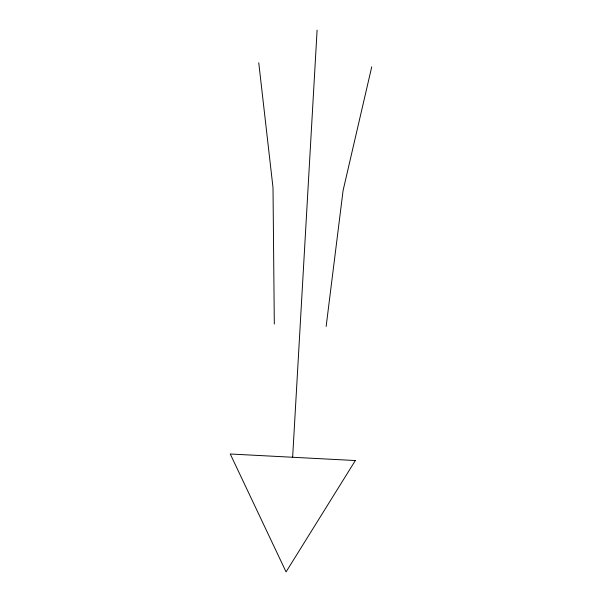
<?xml version="1.0" encoding="UTF-8"?>
<svg xmlns="http://www.w3.org/2000/svg" width="602" height="602" viewBox="0 0 602 602"><rect width="100%" height="100%" fill="white"/><g stroke="black" fill="none" stroke-linecap="round" stroke-linejoin="round"><path stroke-width="0.9" d="M292.64 457.257L317.103 30.1M326.141 326.465L343.087 190.533L371.743 66.807M258.755 62.781L273.007 187.666L274.309 324.049M355.353 460.538L286.07 571.9L230.257 453.998L355.353 460.538"/></g></svg>
